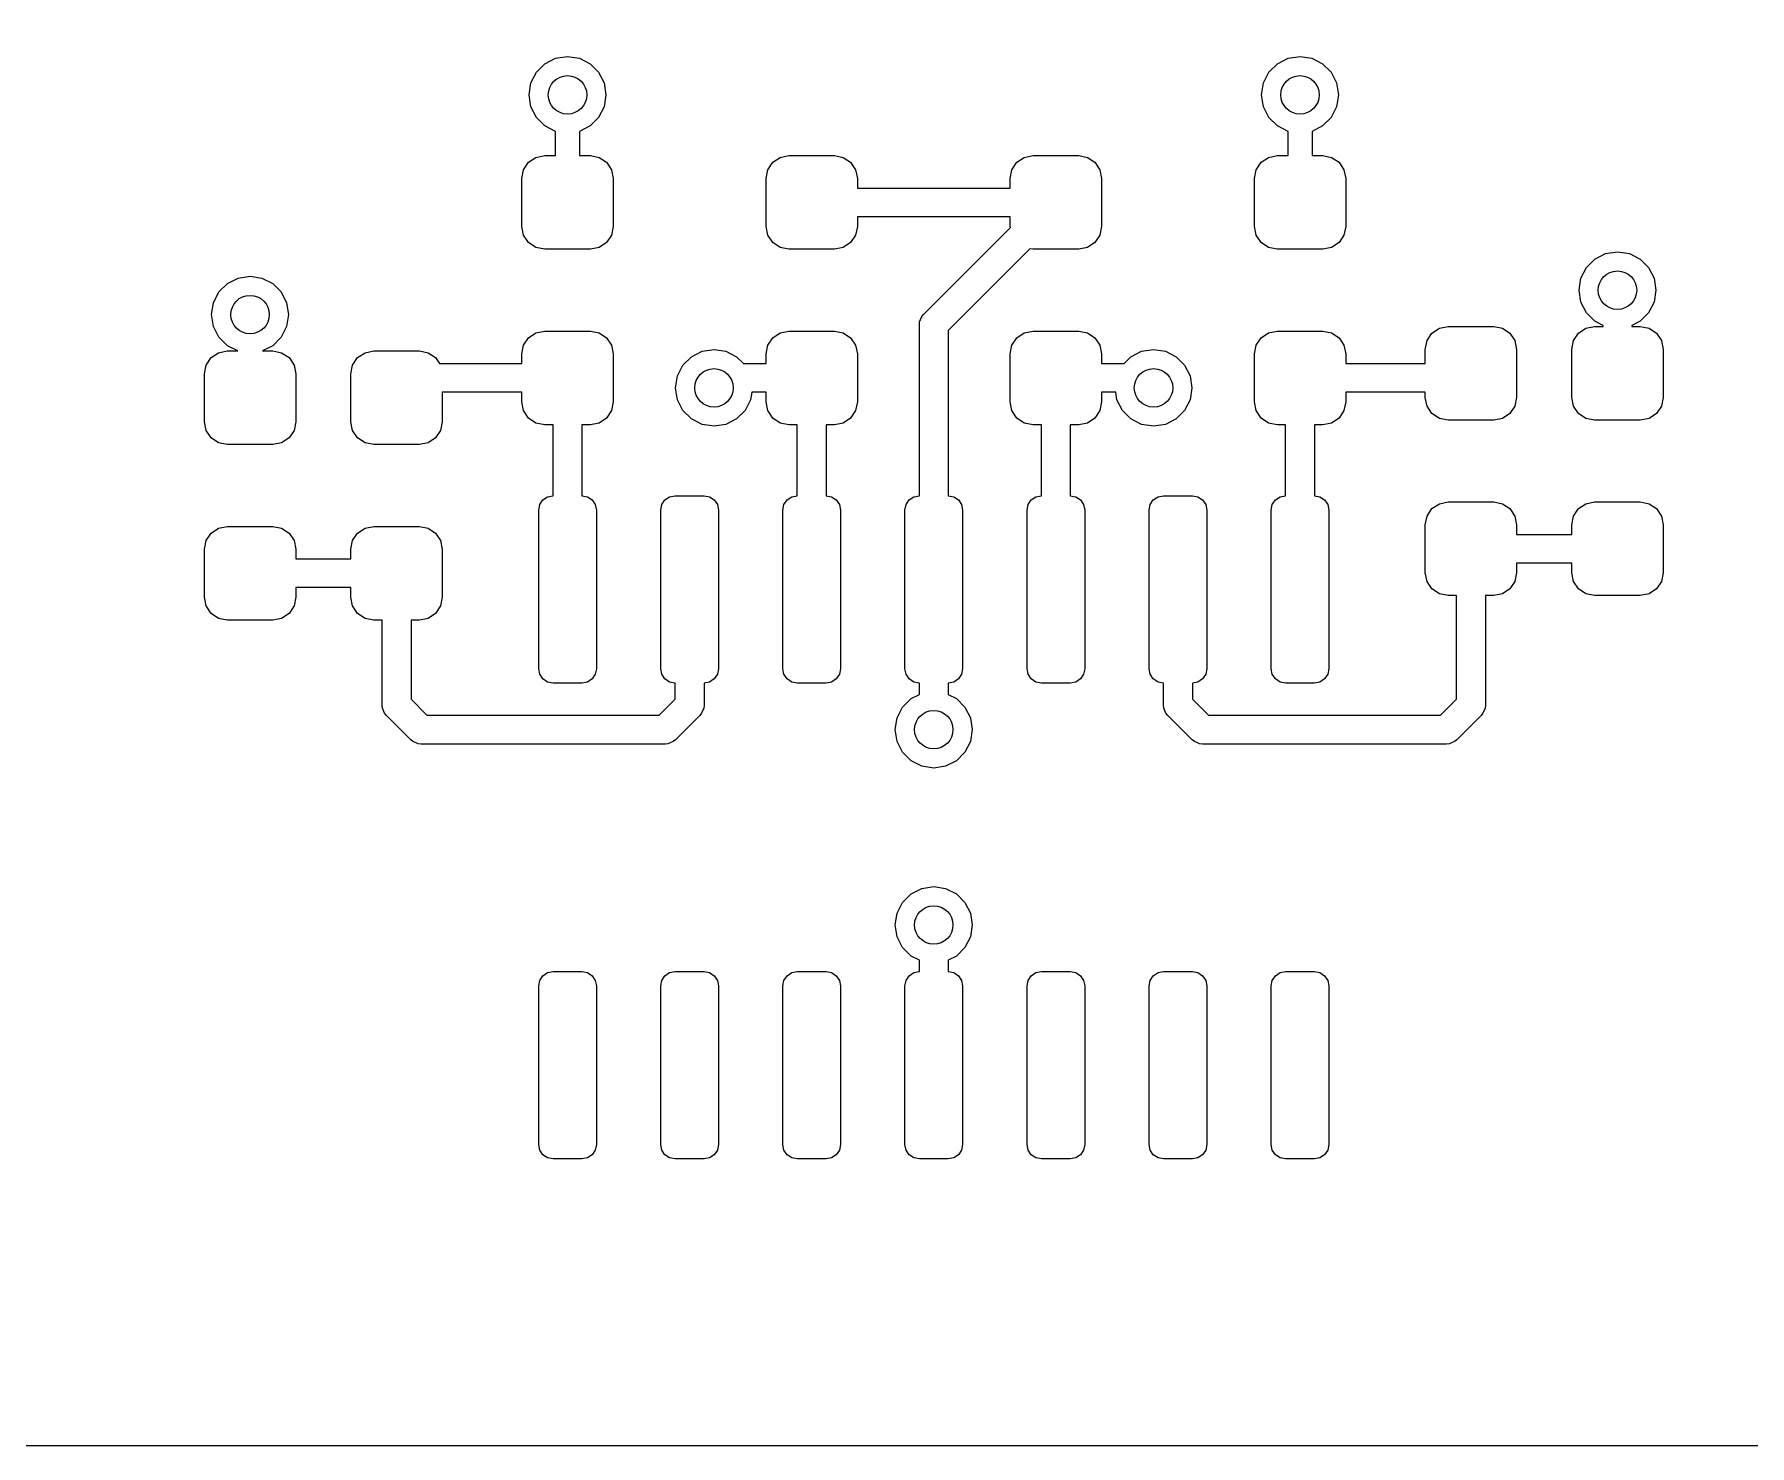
# Model space of a CAD drawing. Extents: x 116 to 183, y -93.2 to -37.6.
# Drawn here: x 140.01 to 157.85, y -93.23 to -78.55 of the extents above; entities that cross this region are included whole.
import ezdxf

# ---------------------------------------------------------------- set-up
doc = ezdxf.new("R2010")
doc.units = 0
doc.layers.add('BLACK', color=7, linetype='CONTINUOUS')

msp = doc.modelspace()

# ---------------------------------------------------------------- linework, layer by layer
at = {"layer": 'BLACK', "linetype": 'CONTINUOUS'}
for p, q in [((145.233633, -78.943136), (145.322126, -78.854643)), ((145.322126, -78.854643), (145.433633, -78.797827)), ((145.433633, -78.797827), (145.55724, -78.77825)), ((145.55724, -78.77825), (145.680847, -78.797827)), ((145.680847, -78.797827), (145.792354, -78.854643)), ((145.792354, -78.854643), (145.880847, -78.943136)), ((152.853633, -78.943136), (152.942126, -78.854643)), ((152.942126, -78.854643), (153.053633, -78.797827)), ((153.053633, -78.797827), (153.17724, -78.77825)), ((153.17724, -78.77825), (153.300847, -78.797827)), ((153.300847, -78.797827), (153.412354, -78.854643)), ((153.412354, -78.854643), (153.500847, -78.943136)), ((145.176817, -79.054643), (145.233633, -78.943136)), ((145.880847, -78.943136), (145.937663, -79.054643)), ((152.796817, -79.054643), (152.853633, -78.943136)), ((153.500847, -78.943136), (153.557663, -79.054643)), ((145.15724, -79.17825), (145.176817, -79.054643)), ((145.176817, -79.301857), (145.15724, -79.17825)), ((145.937663, -79.054643), (145.95724, -79.17825)), ((145.95724, -79.17825), (145.937663, -79.301857)), ((152.77724, -79.17825), (152.796817, -79.054643)), ((152.796817, -79.301857), (152.77724, -79.17825)), ((153.557663, -79.054643), (153.57724, -79.17825)), ((153.57724, -79.17825), (153.557663, -79.301857)), ((145.233633, -79.413364), (145.176817, -79.301857)), ((145.937663, -79.301857), (145.880847, -79.413364)), ((152.853633, -79.413364), (152.796817, -79.301857)), ((153.557663, -79.301857), (153.500847, -79.413364)), ((145.322126, -79.501857), (145.233633, -79.413364)), ((145.43224, -79.557963), (145.322126, -79.501857)), ((145.43224, -79.81025), (145.43224, -79.557963)), ((145.792354, -79.501857), (145.68224, -79.557963)), ((145.68224, -79.557963), (145.68224, -79.81025)), ((145.880847, -79.413364), (145.792354, -79.501857)), ((152.942126, -79.501857), (152.853633, -79.413364)), ((153.05224, -79.557963), (152.942126, -79.501857)), ((153.05224, -79.81025), (153.05224, -79.557963)), ((153.412354, -79.501857), (153.30224, -79.557963)), ((153.30224, -79.557963), (153.30224, -79.81025)), ((153.500847, -79.413364), (153.412354, -79.501857)), ((145.100319, -79.956863), (145.151802, -79.879812)), ((145.151802, -79.879812), (145.228853, -79.828329)), ((145.228853, -79.828329), (145.31974, -79.81025)), ((145.31974, -79.81025), (145.43224, -79.81025)), ((145.68224, -79.81025), (145.79474, -79.81025)), ((145.79474, -79.81025), (145.885627, -79.828329)), ((145.885627, -79.828329), (145.962678, -79.879812)), ((145.962678, -79.879812), (146.014161, -79.956863)), ((147.640319, -79.956863), (147.691802, -79.879812)), ((147.691802, -79.879812), (147.768853, -79.828329)), ((147.768853, -79.828329), (147.85974, -79.81025)), ((147.85974, -79.81025), (148.33474, -79.81025)), ((148.33474, -79.81025), (148.425627, -79.828329)), ((148.425627, -79.828329), (148.502678, -79.879812)), ((148.502678, -79.879812), (148.554161, -79.956863)), ((150.180319, -79.956863), (150.231802, -79.879812)), ((150.231802, -79.879812), (150.308853, -79.828329)), ((150.308853, -79.828329), (150.39974, -79.81025)), ((150.39974, -79.81025), (150.87474, -79.81025)), ((150.87474, -79.81025), (150.965627, -79.828329)), ((150.965627, -79.828329), (151.042678, -79.879812)), ((151.042678, -79.879812), (151.094161, -79.956863)), ((152.720319, -79.956863), (152.771802, -79.879812)), ((152.771802, -79.879812), (152.848853, -79.828329)), ((152.848853, -79.828329), (152.93974, -79.81025)), ((152.93974, -79.81025), (153.05224, -79.81025)), ((153.30224, -79.81025), (153.41474, -79.81025)), ((153.41474, -79.81025), (153.505627, -79.828329)), ((153.505627, -79.828329), (153.582678, -79.879812)), ((153.582678, -79.879812), (153.634161, -79.956863)), ((145.08224, -80.04775), (145.100319, -79.956863)), ((145.08224, -80.54775), (145.08224, -80.04775)), ((146.014161, -79.956863), (146.03224, -80.04775)), ((146.03224, -80.04775), (146.03224, -80.54775)), ((147.62224, -80.04775), (147.640319, -79.956863)), ((147.62224, -80.54775), (147.62224, -80.04775)), ((148.554161, -79.956863), (148.57224, -80.04775)), ((148.57224, -80.04775), (148.57224, -80.14775)), ((150.16224, -80.04775), (150.180319, -79.956863)), ((150.16224, -80.14775), (150.16224, -80.04775)), ((151.094161, -79.956863), (151.11224, -80.04775)), ((151.11224, -80.04775), (151.11224, -80.54775)), ((152.70224, -80.04775), (152.720319, -79.956863)), ((152.70224, -80.54775), (152.70224, -80.04775)), ((153.634161, -79.956863), (153.65224, -80.04775)), ((153.65224, -80.04775), (153.65224, -80.54775)), ((148.57224, -80.14775), (150.16224, -80.14775)), ((150.16224, -80.44775), (148.57224, -80.44775)), ((148.57224, -80.44775), (148.57224, -80.54775)), ((150.16224, -80.54775), (150.16224, -80.44775)), ((145.100319, -80.638637), (145.08224, -80.54775)), ((145.151802, -80.715688), (145.100319, -80.638637)), ((146.014161, -80.638637), (145.962678, -80.715688)), ((146.03224, -80.54775), (146.014161, -80.638637)), ((147.640319, -80.638637), (147.62224, -80.54775)), ((147.691802, -80.715688), (147.640319, -80.638637)), ((148.554161, -80.638637), (148.502678, -80.715688)), ((148.57224, -80.54775), (148.554161, -80.638637)), ((149.261174, -81.461684), (150.164374, -80.558483)), ((150.164374, -80.558483), (150.16224, -80.54775)), ((151.094161, -80.638637), (151.042678, -80.715688)), ((151.11224, -80.54775), (151.094161, -80.638637)), ((152.720319, -80.638637), (152.70224, -80.54775)), ((152.771802, -80.715688), (152.720319, -80.638637)), ((153.634161, -80.638637), (153.582678, -80.715688)), ((153.65224, -80.54775), (153.634161, -80.638637)), ((145.228853, -80.767171), (145.151802, -80.715688)), ((145.31974, -80.78525), (145.228853, -80.767171)), ((145.79474, -80.78525), (145.31974, -80.78525)), ((145.885627, -80.767171), (145.79474, -80.78525)), ((145.962678, -80.715688), (145.885627, -80.767171)), ((147.768853, -80.767171), (147.691802, -80.715688)), ((147.85974, -80.78525), (147.768853, -80.767171)), ((148.33474, -80.78525), (147.85974, -80.78525)), ((148.425627, -80.767171), (148.33474, -80.78525)), ((148.502678, -80.715688), (148.425627, -80.767171)), ((150.368154, -80.778967), (149.51724, -81.629882)), ((150.39974, -80.78525), (150.368154, -80.778967)), ((150.87474, -80.78525), (150.39974, -80.78525)), ((150.965627, -80.767171), (150.87474, -80.78525)), ((151.042678, -80.715688), (150.965627, -80.767171)), ((152.848853, -80.767171), (152.771802, -80.715688)), ((152.93974, -80.78525), (152.848853, -80.767171)), ((153.41474, -80.78525), (152.93974, -80.78525)), ((153.505627, -80.767171), (153.41474, -80.78525)), ((153.582678, -80.715688), (153.505627, -80.767171)), ((156.244126, -80.886643), (156.355633, -80.829827)), ((156.355633, -80.829827), (156.47924, -80.81025)), ((156.47924, -80.81025), (156.602847, -80.829827)), ((156.602847, -80.829827), (156.714354, -80.886643)), ((156.098817, -81.086643), (156.155633, -80.975136)), ((156.155633, -80.975136), (156.244126, -80.886643)), ((156.714354, -80.886643), (156.802847, -80.975136)), ((156.802847, -80.975136), (156.859663, -81.086643)), ((141.931633, -81.229136), (142.020126, -81.140643)), ((142.020126, -81.140643), (142.131633, -81.083827)), ((142.131633, -81.083827), (142.25524, -81.06425)), ((142.25524, -81.06425), (142.378847, -81.083827)), ((142.378847, -81.083827), (142.490354, -81.140643)), ((142.490354, -81.140643), (142.578847, -81.229136)), ((156.07924, -81.21025), (156.098817, -81.086643)), ((156.859663, -81.086643), (156.87924, -81.21025)), ((141.85524, -81.46425), (141.874817, -81.340643)), ((141.874817, -81.340643), (141.931633, -81.229136)), ((142.578847, -81.229136), (142.635663, -81.340643)), ((142.635663, -81.340643), (142.65524, -81.46425)), ((156.098817, -81.333857), (156.07924, -81.21025)), ((156.155633, -81.445364), (156.098817, -81.333857)), ((156.859663, -81.333857), (156.802847, -81.445364)), ((156.87924, -81.21025), (156.859663, -81.333857)), ((141.874817, -81.587857), (141.85524, -81.46425)), ((142.65524, -81.46425), (142.635663, -81.587857)), ((149.21724, -81.56775), (149.220122, -81.538486)), ((149.220122, -81.538486), (149.22985, -81.515)), ((149.22985, -81.515), (149.242519, -81.484415)), ((149.242519, -81.484415), (149.261174, -81.461684)), ((156.244126, -81.533857), (156.155633, -81.445364)), ((156.32924, -81.577225), (156.244126, -81.533857)), ((156.714354, -81.533857), (156.62924, -81.577225)), ((156.802847, -81.445364), (156.714354, -81.533857)), ((141.931633, -81.699364), (141.874817, -81.587857)), ((142.020126, -81.787857), (141.931633, -81.699364)), ((142.578847, -81.699364), (142.490354, -81.787857)), ((142.635663, -81.587857), (142.578847, -81.699364)), ((145.100319, -81.781863), (145.151802, -81.704812)), ((145.151802, -81.704812), (145.228853, -81.653329)), ((145.228853, -81.653329), (145.31974, -81.63525)), ((145.31974, -81.63525), (145.79474, -81.63525)), ((145.79474, -81.63525), (145.885627, -81.653329)), ((145.885627, -81.653329), (145.962678, -81.704812)), ((145.962678, -81.704812), (146.014161, -81.781863)), ((147.640319, -81.781863), (147.691802, -81.704812)), ((147.691802, -81.704812), (147.768853, -81.653329)), ((147.768853, -81.653329), (147.85974, -81.63525)), ((147.85974, -81.63525), (148.33474, -81.63525)), ((148.33474, -81.63525), (148.425627, -81.653329)), ((148.425627, -81.653329), (148.502678, -81.704812)), ((148.502678, -81.704812), (148.554161, -81.781863)), ((149.21724, -83.34825), (149.21724, -81.56775)), ((149.51724, -81.629882), (149.51724, -83.34825)), ((150.180319, -81.781863), (150.231802, -81.704812)), ((150.231802, -81.704812), (150.308853, -81.653329)), ((150.308853, -81.653329), (150.39974, -81.63525)), ((150.39974, -81.63525), (150.87474, -81.63525)), ((150.87474, -81.63525), (150.965627, -81.653329)), ((150.965627, -81.653329), (151.042678, -81.704812)), ((151.042678, -81.704812), (151.094161, -81.781863)), ((152.720319, -81.781863), (152.771802, -81.704812)), ((152.771802, -81.704812), (152.848853, -81.653329)), ((152.848853, -81.653329), (152.93974, -81.63525)), ((152.93974, -81.63525), (153.41474, -81.63525)), ((153.41474, -81.63525), (153.505627, -81.653329)), ((153.505627, -81.653329), (153.582678, -81.704812)), ((153.582678, -81.704812), (153.634161, -81.781863)), ((154.498319, -81.734863), (154.549802, -81.657812)), ((154.549802, -81.657812), (154.626853, -81.606329)), ((154.626853, -81.606329), (154.71774, -81.58825)), ((154.71774, -81.58825), (155.19274, -81.58825)), ((155.19274, -81.58825), (155.283627, -81.606329)), ((155.283627, -81.606329), (155.360678, -81.657812)), ((155.360678, -81.657812), (155.412161, -81.734863)), ((156.022319, -81.734863), (156.073802, -81.657812)), ((156.073802, -81.657812), (156.150853, -81.606329)), ((156.150853, -81.606329), (156.24174, -81.58825)), ((156.24174, -81.58825), (156.32924, -81.58825)), ((156.32924, -81.58825), (156.32924, -81.577225)), ((156.62924, -81.577225), (156.62924, -81.58825)), ((156.62924, -81.58825), (156.71674, -81.58825)), ((156.71674, -81.58825), (156.807627, -81.606329)), ((156.807627, -81.606329), (156.884678, -81.657812)), ((156.884678, -81.657812), (156.936161, -81.734863)), ((141.849802, -81.911812), (141.926853, -81.860329)), ((141.926853, -81.860329), (142.01774, -81.84225)), ((142.01774, -81.84225), (142.126878, -81.84225)), ((142.126878, -81.84225), (142.020126, -81.787857)), ((142.490354, -81.787857), (142.383602, -81.84225)), ((142.383602, -81.84225), (142.49274, -81.84225)), ((142.49274, -81.84225), (142.583627, -81.860329)), ((142.583627, -81.860329), (142.660678, -81.911812)), ((143.373802, -81.911812), (143.450853, -81.860329)), ((143.450853, -81.860329), (143.54174, -81.84225)), ((143.54174, -81.84225), (144.01674, -81.84225)), ((144.01674, -81.84225), (144.107627, -81.860329)), ((144.107627, -81.860329), (144.184678, -81.911812)), ((145.08224, -81.87275), (145.100319, -81.781863)), ((145.08224, -81.97275), (145.08224, -81.87275)), ((146.014161, -81.781863), (146.03224, -81.87275)), ((146.03224, -81.87275), (146.03224, -82.37275)), ((146.757633, -81.991136), (146.846126, -81.902643)), ((146.846126, -81.902643), (146.957633, -81.845827)), ((146.957633, -81.845827), (147.08124, -81.82625)), ((147.08124, -81.82625), (147.204847, -81.845827)), ((147.204847, -81.845827), (147.316354, -81.902643)), ((147.316354, -81.902643), (147.386461, -81.97275)), ((147.62224, -81.87275), (147.640319, -81.781863)), ((147.62224, -81.97275), (147.62224, -81.87275)), ((148.554161, -81.781863), (148.57224, -81.87275)), ((148.57224, -81.87275), (148.57224, -82.37275)), ((150.16224, -81.87275), (150.180319, -81.781863)), ((150.16224, -82.37275), (150.16224, -81.87275)), ((151.094161, -81.781863), (151.11224, -81.87275)), ((151.11224, -81.87275), (151.11224, -81.97275)), ((151.348019, -81.97275), (151.418126, -81.902643)), ((151.418126, -81.902643), (151.529633, -81.845827)), ((151.529633, -81.845827), (151.65324, -81.82625)), ((151.65324, -81.82625), (151.776847, -81.845827)), ((151.776847, -81.845827), (151.888354, -81.902643)), ((151.888354, -81.902643), (151.976847, -81.991136)), ((152.70224, -81.87275), (152.720319, -81.781863)), ((152.70224, -82.37275), (152.70224, -81.87275)), ((153.634161, -81.781863), (153.65224, -81.87275)), ((153.65224, -81.87275), (153.65224, -81.97275)), ((154.48024, -81.82575), (154.498319, -81.734863)), ((154.48024, -81.97275), (154.48024, -81.82575)), ((155.412161, -81.734863), (155.43024, -81.82575)), ((155.43024, -81.82575), (155.43024, -82.32575)), ((156.00424, -81.82575), (156.022319, -81.734863)), ((156.00424, -82.32575), (156.00424, -81.82575)), ((156.936161, -81.734863), (156.95424, -81.82575)), ((156.95424, -81.82575), (156.95424, -82.32575)), ((141.78024, -82.07975), (141.798319, -81.988863)), ((141.78024, -82.57975), (141.78024, -82.07975)), ((141.798319, -81.988863), (141.849802, -81.911812)), ((142.660678, -81.911812), (142.712161, -81.988863)), ((142.712161, -81.988863), (142.73024, -82.07975)), ((142.73024, -82.07975), (142.73024, -82.57975)), ((143.30424, -82.07975), (143.322319, -81.988863)), ((143.30424, -82.57975), (143.30424, -82.07975)), ((143.322319, -81.988863), (143.373802, -81.911812)), ((144.184678, -81.911812), (144.225395, -81.97275)), ((144.225395, -81.97275), (145.08224, -81.97275)), ((146.700817, -82.102643), (146.757633, -81.991136)), ((147.386461, -81.97275), (147.62224, -81.97275)), ((151.11224, -81.97275), (151.348019, -81.97275)), ((151.976847, -81.991136), (152.033663, -82.102643)), ((153.65224, -81.97275), (154.48024, -81.97275)), ((146.68124, -82.22625), (146.700817, -82.102643)), ((146.700817, -82.349857), (146.68124, -82.22625)), ((152.033663, -82.102643), (152.05324, -82.22625)), ((152.05324, -82.22625), (152.033663, -82.349857)), ((145.08224, -82.27275), (144.25424, -82.27275)), ((144.25424, -82.27275), (144.25424, -82.57975)), ((145.08224, -82.37275), (145.08224, -82.27275)), ((145.100319, -82.463637), (145.08224, -82.37275)), ((146.03224, -82.37275), (146.014161, -82.463637)), ((146.757633, -82.461364), (146.700817, -82.349857)), ((147.461663, -82.349857), (147.404847, -82.461364)), ((147.473875, -82.27275), (147.461663, -82.349857)), ((147.62224, -82.27275), (147.473875, -82.27275)), ((147.62224, -82.37275), (147.62224, -82.27275)), ((147.640319, -82.463637), (147.62224, -82.37275)), ((148.57224, -82.37275), (148.554161, -82.463637)), ((150.180319, -82.463637), (150.16224, -82.37275)), ((151.11224, -82.37275), (151.094161, -82.463637)), ((151.260605, -82.27275), (151.11224, -82.27275)), ((151.11224, -82.27275), (151.11224, -82.37275)), ((151.272817, -82.349857), (151.260605, -82.27275)), ((151.329633, -82.461364), (151.272817, -82.349857)), ((152.033663, -82.349857), (151.976847, -82.461364)), ((152.720319, -82.463637), (152.70224, -82.37275)), ((153.65224, -82.37275), (153.634161, -82.463637)), ((154.48024, -82.27275), (153.65224, -82.27275)), ((153.65224, -82.27275), (153.65224, -82.37275)), ((154.48024, -82.32575), (154.48024, -82.27275)), ((154.498319, -82.416637), (154.48024, -82.32575)), ((154.549802, -82.493688), (154.498319, -82.416637)), ((155.412161, -82.416637), (155.360678, -82.493688)), ((155.43024, -82.32575), (155.412161, -82.416637)), ((156.022319, -82.416637), (156.00424, -82.32575)), ((156.073802, -82.493688), (156.022319, -82.416637)), ((156.936161, -82.416637), (156.884678, -82.493688)), ((156.95424, -82.32575), (156.936161, -82.416637)), ((141.798319, -82.670637), (141.78024, -82.57975)), ((142.73024, -82.57975), (142.712161, -82.670637)), ((143.322319, -82.670637), (143.30424, -82.57975)), ((144.25424, -82.57975), (144.236161, -82.670637)), ((145.151802, -82.540688), (145.100319, -82.463637)), ((145.228853, -82.592171), (145.151802, -82.540688)), ((145.31974, -82.61025), (145.228853, -82.592171)), ((145.40724, -82.61025), (145.31974, -82.61025)), ((145.40724, -83.34825), (145.40724, -82.61025)), ((145.79474, -82.61025), (145.70724, -82.61025)), ((145.70724, -82.61025), (145.70724, -83.34825)), ((145.885627, -82.592171), (145.79474, -82.61025)), ((145.962678, -82.540688), (145.885627, -82.592171)), ((146.014161, -82.463637), (145.962678, -82.540688)), ((146.846126, -82.549857), (146.757633, -82.461364)), ((146.957633, -82.606673), (146.846126, -82.549857)), ((147.08124, -82.62625), (146.957633, -82.606673)), ((147.204847, -82.606673), (147.08124, -82.62625)), ((147.316354, -82.549857), (147.204847, -82.606673)), ((147.404847, -82.461364), (147.316354, -82.549857)), ((147.691802, -82.540688), (147.640319, -82.463637)), ((147.768853, -82.592171), (147.691802, -82.540688)), ((147.85974, -82.61025), (147.768853, -82.592171)), ((147.94724, -82.61025), (147.85974, -82.61025)), ((147.94724, -83.34825), (147.94724, -82.61025)), ((148.33474, -82.61025), (148.24724, -82.61025)), ((148.24724, -82.61025), (148.24724, -83.34825)), ((148.425627, -82.592171), (148.33474, -82.61025)), ((148.502678, -82.540688), (148.425627, -82.592171)), ((148.554161, -82.463637), (148.502678, -82.540688)), ((150.231802, -82.540688), (150.180319, -82.463637)), ((150.308853, -82.592171), (150.231802, -82.540688)), ((150.39974, -82.61025), (150.308853, -82.592171)), ((150.48724, -82.61025), (150.39974, -82.61025)), ((150.48724, -83.34825), (150.48724, -82.61025)), ((150.87474, -82.61025), (150.78724, -82.61025)), ((150.78724, -82.61025), (150.78724, -83.34825)), ((150.965627, -82.592171), (150.87474, -82.61025)), ((151.042678, -82.540688), (150.965627, -82.592171)), ((151.094161, -82.463637), (151.042678, -82.540688)), ((151.418126, -82.549857), (151.329633, -82.461364)), ((151.529633, -82.606673), (151.418126, -82.549857)), ((151.65324, -82.62625), (151.529633, -82.606673)), ((151.776847, -82.606673), (151.65324, -82.62625)), ((151.888354, -82.549857), (151.776847, -82.606673)), ((151.976847, -82.461364), (151.888354, -82.549857)), ((152.771802, -82.540688), (152.720319, -82.463637)), ((152.848853, -82.592171), (152.771802, -82.540688)), ((152.93974, -82.61025), (152.848853, -82.592171)), ((153.02724, -82.61025), (152.93974, -82.61025)), ((153.02724, -83.34825), (153.02724, -82.61025)), ((153.41474, -82.61025), (153.32724, -82.61025)), ((153.32724, -82.61025), (153.32724, -83.34825)), ((153.505627, -82.592171), (153.41474, -82.61025)), ((153.582678, -82.540688), (153.505627, -82.592171)), ((153.634161, -82.463637), (153.582678, -82.540688)), ((154.626853, -82.545171), (154.549802, -82.493688)), ((154.71774, -82.56325), (154.626853, -82.545171)), ((155.19274, -82.56325), (154.71774, -82.56325)), ((155.283627, -82.545171), (155.19274, -82.56325)), ((155.360678, -82.493688), (155.283627, -82.545171)), ((156.150853, -82.545171), (156.073802, -82.493688)), ((156.24174, -82.56325), (156.150853, -82.545171)), ((156.71674, -82.56325), (156.24174, -82.56325)), ((156.807627, -82.545171), (156.71674, -82.56325)), ((156.884678, -82.493688), (156.807627, -82.545171)), ((141.849802, -82.747688), (141.798319, -82.670637)), ((141.926853, -82.799171), (141.849802, -82.747688)), ((142.660678, -82.747688), (142.583627, -82.799171)), ((142.712161, -82.670637), (142.660678, -82.747688)), ((143.373802, -82.747688), (143.322319, -82.670637)), ((143.450853, -82.799171), (143.373802, -82.747688)), ((144.184678, -82.747688), (144.107627, -82.799171)), ((144.236161, -82.670637), (144.184678, -82.747688)), ((142.01774, -82.81725), (141.926853, -82.799171)), ((142.49274, -82.81725), (142.01774, -82.81725)), ((142.583627, -82.799171), (142.49274, -82.81725)), ((143.54174, -82.81725), (143.450853, -82.799171)), ((144.01674, -82.81725), (143.54174, -82.81725)), ((144.107627, -82.799171), (144.01674, -82.81725)), ((145.25724, -83.49825), (145.268658, -83.440847)), ((145.25724, -85.14825), (145.25724, -83.49825)), ((145.268658, -83.440847), (145.301174, -83.392184)), ((145.301174, -83.392184), (145.349837, -83.359668)), ((145.349837, -83.359668), (145.40724, -83.34825)), ((145.70724, -83.34825), (145.764643, -83.359668)), ((145.764643, -83.359668), (145.813306, -83.392184)), ((145.813306, -83.392184), (145.845822, -83.440847)), ((145.845822, -83.440847), (145.85724, -83.49825)), ((145.85724, -83.49825), (145.85724, -85.14825)), ((146.52724, -83.49825), (146.538658, -83.440847)), ((146.52724, -85.14825), (146.52724, -83.49825)), ((146.538658, -83.440847), (146.571174, -83.392184)), ((146.571174, -83.392184), (146.619837, -83.359668)), ((146.619837, -83.359668), (146.67724, -83.34825)), ((146.67724, -83.34825), (146.97724, -83.34825)), ((146.97724, -83.34825), (147.034643, -83.359668)), ((147.034643, -83.359668), (147.083306, -83.392184)), ((147.083306, -83.392184), (147.115822, -83.440847)), ((147.115822, -83.440847), (147.12724, -83.49825)), ((147.12724, -83.49825), (147.12724, -85.14825)), ((147.79724, -83.49825), (147.808658, -83.440847)), ((147.79724, -85.14825), (147.79724, -83.49825)), ((147.808658, -83.440847), (147.841174, -83.392184)), ((147.841174, -83.392184), (147.889837, -83.359668)), ((147.889837, -83.359668), (147.94724, -83.34825)), ((148.24724, -83.34825), (148.304643, -83.359668)), ((148.304643, -83.359668), (148.353306, -83.392184)), ((148.353306, -83.392184), (148.385822, -83.440847)), ((148.385822, -83.440847), (148.39724, -83.49825)), ((148.39724, -83.49825), (148.39724, -85.14825)), ((149.06724, -83.49825), (149.078658, -83.440847)), ((149.06724, -85.14825), (149.06724, -83.49825)), ((149.078658, -83.440847), (149.111174, -83.392184)), ((149.111174, -83.392184), (149.159837, -83.359668)), ((149.159837, -83.359668), (149.21724, -83.34825)), ((149.51724, -83.34825), (149.574643, -83.359668)), ((149.574643, -83.359668), (149.623306, -83.392184)), ((149.623306, -83.392184), (149.655822, -83.440847)), ((149.655822, -83.440847), (149.66724, -83.49825)), ((149.66724, -83.49825), (149.66724, -85.14825)), ((150.33724, -83.49825), (150.348658, -83.440847)), ((150.33724, -85.14825), (150.33724, -83.49825)), ((150.348658, -83.440847), (150.381174, -83.392184)), ((150.381174, -83.392184), (150.429837, -83.359668)), ((150.429837, -83.359668), (150.48724, -83.34825)), ((150.78724, -83.34825), (150.844643, -83.359668)), ((150.844643, -83.359668), (150.893306, -83.392184)), ((150.893306, -83.392184), (150.925822, -83.440847)), ((150.925822, -83.440847), (150.93724, -83.49825)), ((150.93724, -83.49825), (150.93724, -85.14825)), ((151.60724, -83.49825), (151.618658, -83.440847)), ((151.60724, -85.14825), (151.60724, -83.49825)), ((151.618658, -83.440847), (151.651174, -83.392184)), ((151.651174, -83.392184), (151.699837, -83.359668)), ((151.699837, -83.359668), (151.75724, -83.34825)), ((151.75724, -83.34825), (152.05724, -83.34825)), ((152.05724, -83.34825), (152.114643, -83.359668)), ((152.114643, -83.359668), (152.163306, -83.392184)), ((152.163306, -83.392184), (152.195822, -83.440847)), ((152.195822, -83.440847), (152.20724, -83.49825)), ((152.20724, -83.49825), (152.20724, -85.14825)), ((152.87724, -83.49825), (152.888658, -83.440847)), ((152.87724, -85.14825), (152.87724, -83.49825)), ((152.888658, -83.440847), (152.921174, -83.392184)), ((152.921174, -83.392184), (152.969837, -83.359668)), ((152.969837, -83.359668), (153.02724, -83.34825)), ((153.32724, -83.34825), (153.384643, -83.359668)), ((153.384643, -83.359668), (153.433306, -83.392184)), ((153.433306, -83.392184), (153.465822, -83.440847)), ((153.465822, -83.440847), (153.47724, -83.49825)), ((153.47724, -83.49825), (153.47724, -85.14825)), ((154.498319, -83.559863), (154.549802, -83.482812)), ((154.549802, -83.482812), (154.626853, -83.431329)), ((154.626853, -83.431329), (154.71774, -83.41325)), ((154.71774, -83.41325), (155.19274, -83.41325)), ((155.19274, -83.41325), (155.283627, -83.431329)), ((155.283627, -83.431329), (155.360678, -83.482812)), ((155.360678, -83.482812), (155.412161, -83.559863)), ((156.022319, -83.559863), (156.073802, -83.482812)), ((156.073802, -83.482812), (156.150853, -83.431329)), ((156.150853, -83.431329), (156.24174, -83.41325)), ((156.24174, -83.41325), (156.71674, -83.41325)), ((156.71674, -83.41325), (156.807627, -83.431329)), ((156.807627, -83.431329), (156.884678, -83.482812)), ((156.884678, -83.482812), (156.936161, -83.559863)), ((141.849802, -83.736812), (141.926853, -83.685329)), ((141.926853, -83.685329), (142.01774, -83.66725)), ((142.01774, -83.66725), (142.49274, -83.66725)), ((142.49274, -83.66725), (142.583627, -83.685329)), ((142.583627, -83.685329), (142.660678, -83.736812)), ((143.373802, -83.736812), (143.450853, -83.685329)), ((143.450853, -83.685329), (143.54174, -83.66725)), ((143.54174, -83.66725), (144.01674, -83.66725)), ((144.01674, -83.66725), (144.107627, -83.685329)), ((144.107627, -83.685329), (144.184678, -83.736812)), ((154.48024, -83.65075), (154.498319, -83.559863)), ((154.48024, -84.15075), (154.48024, -83.65075)), ((155.412161, -83.559863), (155.43024, -83.65075)), ((155.43024, -83.65075), (155.43024, -83.75075)), ((156.00424, -83.65075), (156.022319, -83.559863)), ((156.00424, -83.75075), (156.00424, -83.65075)), ((156.936161, -83.559863), (156.95424, -83.65075)), ((156.95424, -83.65075), (156.95424, -84.15075)), ((141.78024, -83.90475), (141.798319, -83.813863)), ((141.798319, -83.813863), (141.849802, -83.736812)), ((142.660678, -83.736812), (142.712161, -83.813863)), ((142.712161, -83.813863), (142.73024, -83.90475)), ((143.30424, -83.90475), (143.322319, -83.813863)), ((143.322319, -83.813863), (143.373802, -83.736812)), ((144.184678, -83.736812), (144.236161, -83.813863)), ((144.236161, -83.813863), (144.25424, -83.90475)), ((155.43024, -83.75075), (156.00424, -83.75075)), ((141.78024, -84.40475), (141.78024, -83.90475)), ((142.73024, -83.90475), (142.73024, -84.00475)), ((142.73024, -84.00475), (143.30424, -84.00475)), ((143.30424, -84.00475), (143.30424, -83.90475)), ((144.25424, -83.90475), (144.25424, -84.40475)), ((154.498319, -84.241637), (154.48024, -84.15075)), ((155.43024, -84.15075), (155.412161, -84.241637)), ((156.00424, -84.05075), (155.43024, -84.05075)), ((155.43024, -84.05075), (155.43024, -84.15075)), ((156.00424, -84.15075), (156.00424, -84.05075)), ((156.022319, -84.241637), (156.00424, -84.15075)), ((156.95424, -84.15075), (156.936161, -84.241637)), ((143.30424, -84.30475), (142.73024, -84.30475)), ((142.73024, -84.30475), (142.73024, -84.40475)), ((143.30424, -84.40475), (143.30424, -84.30475)), ((154.549802, -84.318688), (154.498319, -84.241637)), ((154.626853, -84.370171), (154.549802, -84.318688)), ((154.71774, -84.38825), (154.626853, -84.370171)), ((154.80524, -84.38825), (154.71774, -84.38825)), ((154.80524, -85.466118), (154.80524, -84.38825)), ((155.19274, -84.38825), (155.10524, -84.38825)), ((155.10524, -84.38825), (155.10524, -85.52825)), ((155.283627, -84.370171), (155.19274, -84.38825)), ((155.360678, -84.318688), (155.283627, -84.370171)), ((155.412161, -84.241637), (155.360678, -84.318688)), ((156.073802, -84.318688), (156.022319, -84.241637)), ((156.150853, -84.370171), (156.073802, -84.318688)), ((156.24174, -84.38825), (156.150853, -84.370171)), ((156.71674, -84.38825), (156.24174, -84.38825)), ((156.807627, -84.370171), (156.71674, -84.38825)), ((156.884678, -84.318688), (156.807627, -84.370171)), ((156.936161, -84.241637), (156.884678, -84.318688)), ((141.798319, -84.495637), (141.78024, -84.40475)), ((141.849802, -84.572688), (141.798319, -84.495637)), ((141.926853, -84.624171), (141.849802, -84.572688)), ((142.660678, -84.572688), (142.583627, -84.624171)), ((142.712161, -84.495637), (142.660678, -84.572688)), ((142.73024, -84.40475), (142.712161, -84.495637)), ((143.322319, -84.495637), (143.30424, -84.40475)), ((143.373802, -84.572688), (143.322319, -84.495637)), ((143.450853, -84.624171), (143.373802, -84.572688)), ((144.184678, -84.572688), (144.107627, -84.624171)), ((144.236161, -84.495637), (144.184678, -84.572688)), ((144.25424, -84.40475), (144.236161, -84.495637)), ((142.01774, -84.64225), (141.926853, -84.624171)), ((142.49274, -84.64225), (142.01774, -84.64225)), ((142.583627, -84.624171), (142.49274, -84.64225)), ((143.54174, -84.64225), (143.450853, -84.624171)), ((143.62924, -84.64225), (143.54174, -84.64225)), ((143.62924, -85.52825), (143.62924, -84.64225)), ((144.01674, -84.64225), (143.92924, -84.64225)), ((143.92924, -84.64225), (143.92924, -85.466118)), ((144.107627, -84.624171), (144.01674, -84.64225)), ((145.268658, -85.205653), (145.25724, -85.14825)), ((145.301174, -85.254316), (145.268658, -85.205653)), ((145.349837, -85.286832), (145.301174, -85.254316)), ((145.40724, -85.29825), (145.349837, -85.286832)), ((145.764643, -85.286832), (145.70724, -85.29825)), ((145.813306, -85.254316), (145.764643, -85.286832)), ((145.845822, -85.205653), (145.813306, -85.254316)), ((145.85724, -85.14825), (145.845822, -85.205653)), ((146.538658, -85.205653), (146.52724, -85.14825)), ((146.571174, -85.254316), (146.538658, -85.205653)), ((146.619837, -85.286832), (146.571174, -85.254316)), ((146.67724, -85.29825), (146.619837, -85.286832)), ((147.034643, -85.286832), (146.97724, -85.29825)), ((147.083306, -85.254316), (147.034643, -85.286832)), ((147.115822, -85.205653), (147.083306, -85.254316)), ((147.12724, -85.14825), (147.115822, -85.205653)), ((147.808658, -85.205653), (147.79724, -85.14825)), ((147.841174, -85.254316), (147.808658, -85.205653)), ((147.889837, -85.286832), (147.841174, -85.254316)), ((147.94724, -85.29825), (147.889837, -85.286832)), ((148.304643, -85.286832), (148.24724, -85.29825)), ((148.353306, -85.254316), (148.304643, -85.286832)), ((148.385822, -85.205653), (148.353306, -85.254316)), ((148.39724, -85.14825), (148.385822, -85.205653)), ((149.078658, -85.205653), (149.06724, -85.14825)), ((149.111174, -85.254316), (149.078658, -85.205653)), ((149.159837, -85.286832), (149.111174, -85.254316)), ((149.21724, -85.29825), (149.159837, -85.286832)), ((149.574643, -85.286832), (149.51724, -85.29825)), ((149.623306, -85.254316), (149.574643, -85.286832)), ((149.655822, -85.205653), (149.623306, -85.254316)), ((149.66724, -85.14825), (149.655822, -85.205653)), ((150.348658, -85.205653), (150.33724, -85.14825)), ((150.381174, -85.254316), (150.348658, -85.205653)), ((150.429837, -85.286832), (150.381174, -85.254316)), ((150.48724, -85.29825), (150.429837, -85.286832)), ((150.844643, -85.286832), (150.78724, -85.29825)), ((150.893306, -85.254316), (150.844643, -85.286832)), ((150.925822, -85.205653), (150.893306, -85.254316)), ((150.93724, -85.14825), (150.925822, -85.205653)), ((151.618658, -85.205653), (151.60724, -85.14825)), ((151.651174, -85.254316), (151.618658, -85.205653)), ((151.699837, -85.286832), (151.651174, -85.254316)), ((151.75724, -85.29825), (151.699837, -85.286832)), ((152.114643, -85.286832), (152.05724, -85.29825)), ((152.163306, -85.254316), (152.114643, -85.286832)), ((152.195822, -85.205653), (152.163306, -85.254316)), ((152.20724, -85.14825), (152.195822, -85.205653)), ((152.888658, -85.205653), (152.87724, -85.14825)), ((152.921174, -85.254316), (152.888658, -85.205653)), ((152.969837, -85.286832), (152.921174, -85.254316)), ((153.02724, -85.29825), (152.969837, -85.286832)), ((153.384643, -85.286832), (153.32724, -85.29825)), ((153.433306, -85.254316), (153.384643, -85.286832)), ((153.465822, -85.205653), (153.433306, -85.254316)), ((153.47724, -85.14825), (153.465822, -85.205653)), ((143.92924, -85.466118), (144.095372, -85.63225)), ((145.70724, -85.29825), (145.40724, -85.29825)), ((146.511108, -85.63225), (146.67724, -85.466118)), ((146.67724, -85.466118), (146.67724, -85.29825)), ((146.97724, -85.29825), (146.97724, -85.52825)), ((148.24724, -85.29825), (147.94724, -85.29825)), ((149.043633, -85.547136), (149.132126, -85.458643)), ((149.132126, -85.458643), (149.21724, -85.415274)), ((149.21724, -85.415274), (149.21724, -85.29825)), ((149.51724, -85.29825), (149.51724, -85.415274)), ((149.51724, -85.415274), (149.602354, -85.458643)), ((149.602354, -85.458643), (149.690847, -85.547136)), ((150.78724, -85.29825), (150.48724, -85.29825)), ((151.75724, -85.52825), (151.75724, -85.29825)), ((152.05724, -85.29825), (152.05724, -85.466118)), ((152.05724, -85.466118), (152.223372, -85.63225)), ((153.32724, -85.29825), (153.02724, -85.29825)), ((154.639108, -85.63225), (154.80524, -85.466118)), ((143.632122, -85.557513), (143.62924, -85.52825)), ((143.654519, -85.611585), (143.632122, -85.557513)), ((143.673174, -85.634316), (143.654519, -85.611585)), ((143.927174, -85.888316), (143.673174, -85.634316)), ((144.095372, -85.63225), (146.511108, -85.63225)), ((146.933306, -85.634316), (146.679306, -85.888316)), ((146.951961, -85.611586), (146.933306, -85.634316)), ((146.974358, -85.557513), (146.951961, -85.611586)), ((146.97724, -85.52825), (146.974358, -85.557513)), ((148.986817, -85.658643), (149.043633, -85.547136)), ((149.690847, -85.547136), (149.747663, -85.658643)), ((151.760122, -85.557513), (151.75724, -85.52825)), ((151.782519, -85.611585), (151.760122, -85.557513)), ((151.801174, -85.634316), (151.782519, -85.611585)), ((152.055174, -85.888316), (151.801174, -85.634316)), ((152.223372, -85.63225), (154.639108, -85.63225)), ((155.061306, -85.634316), (154.807306, -85.888316)), ((155.079961, -85.611586), (155.061306, -85.634316)), ((155.102358, -85.557513), (155.079961, -85.611586)), ((155.10524, -85.52825), (155.102358, -85.557513)), ((148.96724, -85.78225), (148.986817, -85.658643)), ((148.986817, -85.905857), (148.96724, -85.78225)), ((149.747663, -85.658643), (149.76724, -85.78225)), ((149.76724, -85.78225), (149.747663, -85.905857)), ((143.949904, -85.906971), (143.927174, -85.888316)), ((143.988139, -85.922807), (143.949904, -85.906971)), ((144.003976, -85.929368), (143.988139, -85.922807)), ((144.03324, -85.93225), (144.003976, -85.929368)), ((146.57324, -85.93225), (144.03324, -85.93225)), ((146.602504, -85.929368), (146.57324, -85.93225)), ((146.624901, -85.92009), (146.602504, -85.929368)), ((146.656575, -85.906971), (146.624901, -85.92009)), ((146.679306, -85.888316), (146.656575, -85.906971)), ((149.043633, -86.017364), (148.986817, -85.905857)), ((149.747663, -85.905857), (149.690847, -86.017364)), ((152.077904, -85.906971), (152.055174, -85.888316)), ((152.116139, -85.922807), (152.077904, -85.906971)), ((152.131976, -85.929368), (152.116139, -85.922807)), ((152.16124, -85.93225), (152.131976, -85.929368)), ((154.70124, -85.93225), (152.16124, -85.93225)), ((154.730504, -85.929368), (154.70124, -85.93225)), ((154.752901, -85.92009), (154.730504, -85.929368)), ((154.784575, -85.906971), (154.752901, -85.92009)), ((154.807306, -85.888316), (154.784575, -85.906971)), ((149.132126, -86.105857), (149.043633, -86.017364)), ((149.243633, -86.162673), (149.132126, -86.105857)), ((149.36724, -86.18225), (149.243633, -86.162673)), ((149.490847, -86.162673), (149.36724, -86.18225)), ((149.602354, -86.105857), (149.490847, -86.162673)), ((149.690847, -86.017364), (149.602354, -86.105857)), ((149.132126, -87.490643), (149.243633, -87.433827)), ((149.243633, -87.433827), (149.36724, -87.41425)), ((149.36724, -87.41425), (149.490847, -87.433827)), ((149.490847, -87.433827), (149.602354, -87.490643)), ((148.986817, -87.690643), (149.043633, -87.579136)), ((149.043633, -87.579136), (149.132126, -87.490643)), ((149.602354, -87.490643), (149.690847, -87.579136)), ((149.690847, -87.579136), (149.747663, -87.690643)), ((148.96724, -87.81425), (148.986817, -87.690643)), ((149.747663, -87.690643), (149.76724, -87.81425)), ((148.986817, -87.937857), (148.96724, -87.81425)), ((149.043633, -88.049364), (148.986817, -87.937857)), ((149.747663, -87.937857), (149.690847, -88.049364)), ((149.76724, -87.81425), (149.747663, -87.937857)), ((149.132126, -88.137857), (149.043633, -88.049364)), ((149.21724, -88.181225), (149.132126, -88.137857)), ((149.602354, -88.137857), (149.51724, -88.181225)), ((149.690847, -88.049364), (149.602354, -88.137857)), ((145.301174, -88.342184), (145.349837, -88.309668)), ((145.349837, -88.309668), (145.40724, -88.29825)), ((145.40724, -88.29825), (145.70724, -88.29825)), ((145.70724, -88.29825), (145.764643, -88.309668)), ((145.764643, -88.309668), (145.813306, -88.342184)), ((146.571174, -88.342184), (146.619837, -88.309668)), ((146.619837, -88.309668), (146.67724, -88.29825)), ((146.67724, -88.29825), (146.97724, -88.29825)), ((146.97724, -88.29825), (147.034643, -88.309668)), ((147.034643, -88.309668), (147.083306, -88.342184)), ((147.841174, -88.342184), (147.889837, -88.309668)), ((147.889837, -88.309668), (147.94724, -88.29825)), ((147.94724, -88.29825), (148.24724, -88.29825)), ((148.24724, -88.29825), (148.304643, -88.309668)), ((148.304643, -88.309668), (148.353306, -88.342184)), ((149.111174, -88.342184), (149.159837, -88.309668)), ((149.159837, -88.309668), (149.21724, -88.29825)), ((149.21724, -88.29825), (149.21724, -88.181225)), ((149.51724, -88.181225), (149.51724, -88.29825)), ((149.51724, -88.29825), (149.574643, -88.309668)), ((149.574643, -88.309668), (149.623306, -88.342184)), ((150.381174, -88.342184), (150.429837, -88.309668)), ((150.429837, -88.309668), (150.48724, -88.29825)), ((150.48724, -88.29825), (150.78724, -88.29825)), ((150.78724, -88.29825), (150.844643, -88.309668)), ((150.844643, -88.309668), (150.893306, -88.342184)), ((151.651174, -88.342184), (151.699837, -88.309668)), ((151.699837, -88.309668), (151.75724, -88.29825)), ((151.75724, -88.29825), (152.05724, -88.29825)), ((152.05724, -88.29825), (152.114643, -88.309668)), ((152.114643, -88.309668), (152.163306, -88.342184)), ((152.921174, -88.342184), (152.969837, -88.309668)), ((152.969837, -88.309668), (153.02724, -88.29825)), ((153.02724, -88.29825), (153.32724, -88.29825)), ((153.32724, -88.29825), (153.384643, -88.309668)), ((153.384643, -88.309668), (153.433306, -88.342184)), ((145.25724, -88.44825), (145.268658, -88.390847)), ((145.25724, -90.09825), (145.25724, -88.44825)), ((145.268658, -88.390847), (145.301174, -88.342184)), ((145.813306, -88.342184), (145.845822, -88.390847)), ((145.845822, -88.390847), (145.85724, -88.44825)), ((145.85724, -88.44825), (145.85724, -90.09825)), ((146.52724, -88.44825), (146.538658, -88.390847)), ((146.52724, -90.09825), (146.52724, -88.44825)), ((146.538658, -88.390847), (146.571174, -88.342184)), ((147.083306, -88.342184), (147.115822, -88.390847)), ((147.115822, -88.390847), (147.12724, -88.44825)), ((147.12724, -88.44825), (147.12724, -90.09825)), ((147.79724, -88.44825), (147.808658, -88.390847)), ((147.79724, -90.09825), (147.79724, -88.44825)), ((147.808658, -88.390847), (147.841174, -88.342184)), ((148.353306, -88.342184), (148.385822, -88.390847)), ((148.385822, -88.390847), (148.39724, -88.44825)), ((148.39724, -88.44825), (148.39724, -90.09825)), ((149.06724, -88.44825), (149.078658, -88.390847)), ((149.06724, -90.09825), (149.06724, -88.44825)), ((149.078658, -88.390847), (149.111174, -88.342184)), ((149.623306, -88.342184), (149.655822, -88.390847)), ((149.655822, -88.390847), (149.66724, -88.44825)), ((149.66724, -88.44825), (149.66724, -90.09825)), ((150.33724, -88.44825), (150.348658, -88.390847)), ((150.33724, -90.09825), (150.33724, -88.44825)), ((150.348658, -88.390847), (150.381174, -88.342184)), ((150.893306, -88.342184), (150.925822, -88.390847)), ((150.925822, -88.390847), (150.93724, -88.44825)), ((150.93724, -88.44825), (150.93724, -90.09825)), ((151.60724, -88.44825), (151.618658, -88.390847)), ((151.60724, -90.09825), (151.60724, -88.44825)), ((151.618658, -88.390847), (151.651174, -88.342184)), ((152.163306, -88.342184), (152.195822, -88.390847)), ((152.195822, -88.390847), (152.20724, -88.44825)), ((152.20724, -88.44825), (152.20724, -90.09825)), ((152.87724, -88.44825), (152.888658, -88.390847)), ((152.87724, -90.09825), (152.87724, -88.44825)), ((152.888658, -88.390847), (152.921174, -88.342184)), ((153.433306, -88.342184), (153.465822, -88.390847)), ((153.465822, -88.390847), (153.47724, -88.44825)), ((153.47724, -88.44825), (153.47724, -90.09825)), ((145.268658, -90.155653), (145.25724, -90.09825)), ((145.85724, -90.09825), (145.845822, -90.155653)), ((146.538658, -90.155653), (146.52724, -90.09825)), ((147.12724, -90.09825), (147.115822, -90.155653)), ((147.808658, -90.155653), (147.79724, -90.09825)), ((148.39724, -90.09825), (148.385822, -90.155653)), ((149.078658, -90.155653), (149.06724, -90.09825)), ((149.66724, -90.09825), (149.655822, -90.155653)), ((150.348658, -90.155653), (150.33724, -90.09825)), ((150.93724, -90.09825), (150.925822, -90.155653)), ((151.618658, -90.155653), (151.60724, -90.09825)), ((152.20724, -90.09825), (152.195822, -90.155653)), ((152.888658, -90.155653), (152.87724, -90.09825)), ((153.47724, -90.09825), (153.465822, -90.155653)), ((145.301174, -90.204316), (145.268658, -90.155653)), ((145.349837, -90.236832), (145.301174, -90.204316)), ((145.40724, -90.24825), (145.349837, -90.236832)), ((145.70724, -90.24825), (145.40724, -90.24825)), ((145.764643, -90.236832), (145.70724, -90.24825)), ((145.813306, -90.204316), (145.764643, -90.236832)), ((145.845822, -90.155653), (145.813306, -90.204316)), ((146.571174, -90.204316), (146.538658, -90.155653)), ((146.619837, -90.236832), (146.571174, -90.204316)), ((146.67724, -90.24825), (146.619837, -90.236832)), ((146.97724, -90.24825), (146.67724, -90.24825)), ((147.034643, -90.236832), (146.97724, -90.24825)), ((147.083306, -90.204316), (147.034643, -90.236832)), ((147.115822, -90.155653), (147.083306, -90.204316)), ((147.841174, -90.204316), (147.808658, -90.155653)), ((147.889837, -90.236832), (147.841174, -90.204316)), ((147.94724, -90.24825), (147.889837, -90.236832)), ((148.24724, -90.24825), (147.94724, -90.24825)), ((148.304643, -90.236832), (148.24724, -90.24825)), ((148.353306, -90.204316), (148.304643, -90.236832)), ((148.385822, -90.155653), (148.353306, -90.204316)), ((149.111174, -90.204316), (149.078658, -90.155653)), ((149.159837, -90.236832), (149.111174, -90.204316)), ((149.21724, -90.24825), (149.159837, -90.236832)), ((149.51724, -90.24825), (149.21724, -90.24825)), ((149.574643, -90.236832), (149.51724, -90.24825)), ((149.623306, -90.204316), (149.574643, -90.236832)), ((149.655822, -90.155653), (149.623306, -90.204316)), ((150.381174, -90.204316), (150.348658, -90.155653)), ((150.429837, -90.236832), (150.381174, -90.204316)), ((150.48724, -90.24825), (150.429837, -90.236832)), ((150.78724, -90.24825), (150.48724, -90.24825)), ((150.844643, -90.236832), (150.78724, -90.24825)), ((150.893306, -90.204316), (150.844643, -90.236832)), ((150.925822, -90.155653), (150.893306, -90.204316)), ((151.651174, -90.204316), (151.618658, -90.155653)), ((151.699837, -90.236832), (151.651174, -90.204316)), ((151.75724, -90.24825), (151.699837, -90.236832)), ((152.05724, -90.24825), (151.75724, -90.24825)), ((152.114643, -90.236832), (152.05724, -90.24825)), ((152.163306, -90.204316), (152.114643, -90.236832)), ((152.195822, -90.155653), (152.163306, -90.204316)), ((152.921174, -90.204316), (152.888658, -90.155653)), ((152.969837, -90.236832), (152.921174, -90.204316)), ((153.02724, -90.24825), (152.969837, -90.236832)), ((153.32724, -90.24825), (153.02724, -90.24825)), ((153.384643, -90.236832), (153.32724, -90.24825)), ((153.433306, -90.204316), (153.384643, -90.236832)), ((153.465822, -90.155653), (153.433306, -90.204316)), ((173.482, -93.231331), (125.476, -93.231331))]:
    msp.add_line(p, q, dxfattribs=at)
at = {"layer": 'BLACK'}
for centre in [(145.55724, -79.17825), (153.17724, -79.17825), (156.47924, -81.21025), (142.25524, -81.46425), (147.08124, -82.22625), (151.65324, -82.22625), (149.36724, -85.78225), (149.36724, -87.81425)]:
    msp.add_circle(centre, 0.2, dxfattribs=at)
msp.add_arc((149.479, -71.074279), 33.493849, -399.6709423, -140.3290577, dxfattribs=at)

doc.saveas('drawing.dxf')
